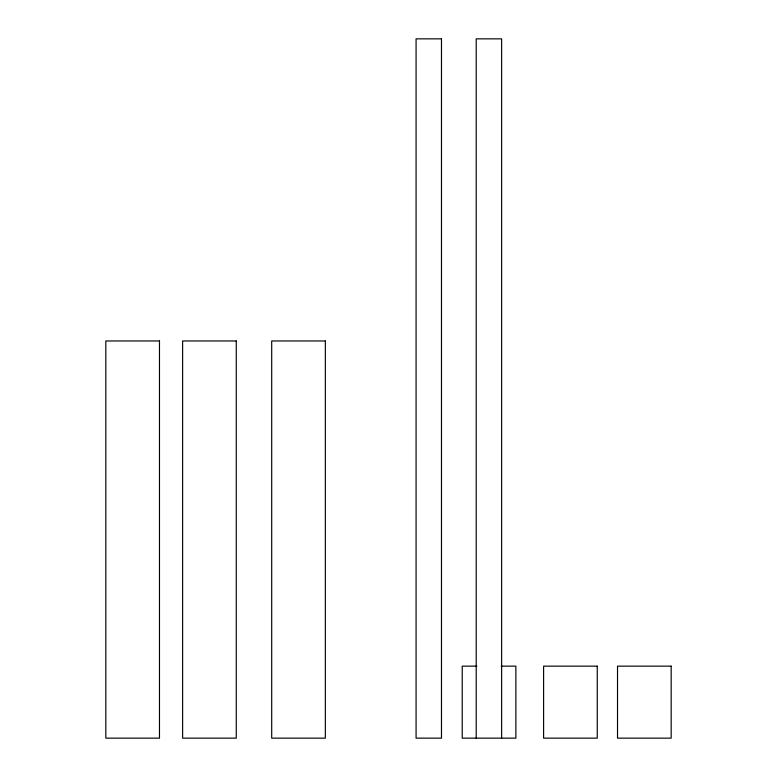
<?xml version="1.0" encoding="UTF-8"?>
<svg xmlns="http://www.w3.org/2000/svg" width="777" height="777" viewBox="0 0 777 777"><rect width="100%" height="100%" fill="white"/><g stroke="black" fill="none" stroke-linecap="round" stroke-linejoin="round"><path stroke-width="1.17" d="M476.884 666.151L462.228 666.151L462.228 738.15L515.87 738.15L515.87 666.151L501.214 666.151M501.631 738.15L501.631 38.85L476.214 38.85L476.214 738.15M441.482 38.85L416.074 38.85L416.074 738.15L441.482 738.15L441.482 38.85M159.479 340.967L105.827 340.967L105.827 738.15L159.479 738.15L159.479 340.967M236.266 340.967L182.614 340.967L182.614 738.15L236.266 738.15L236.266 340.967M325.34 340.967L271.697 340.967L271.697 738.15L325.34 738.15L325.34 340.967M597.251 666.151L543.599 666.151L543.599 738.15L597.251 738.15L597.251 666.151M671.173 666.151L617.521 666.151L617.521 738.15L671.173 738.15L671.173 666.151"/></g></svg>
